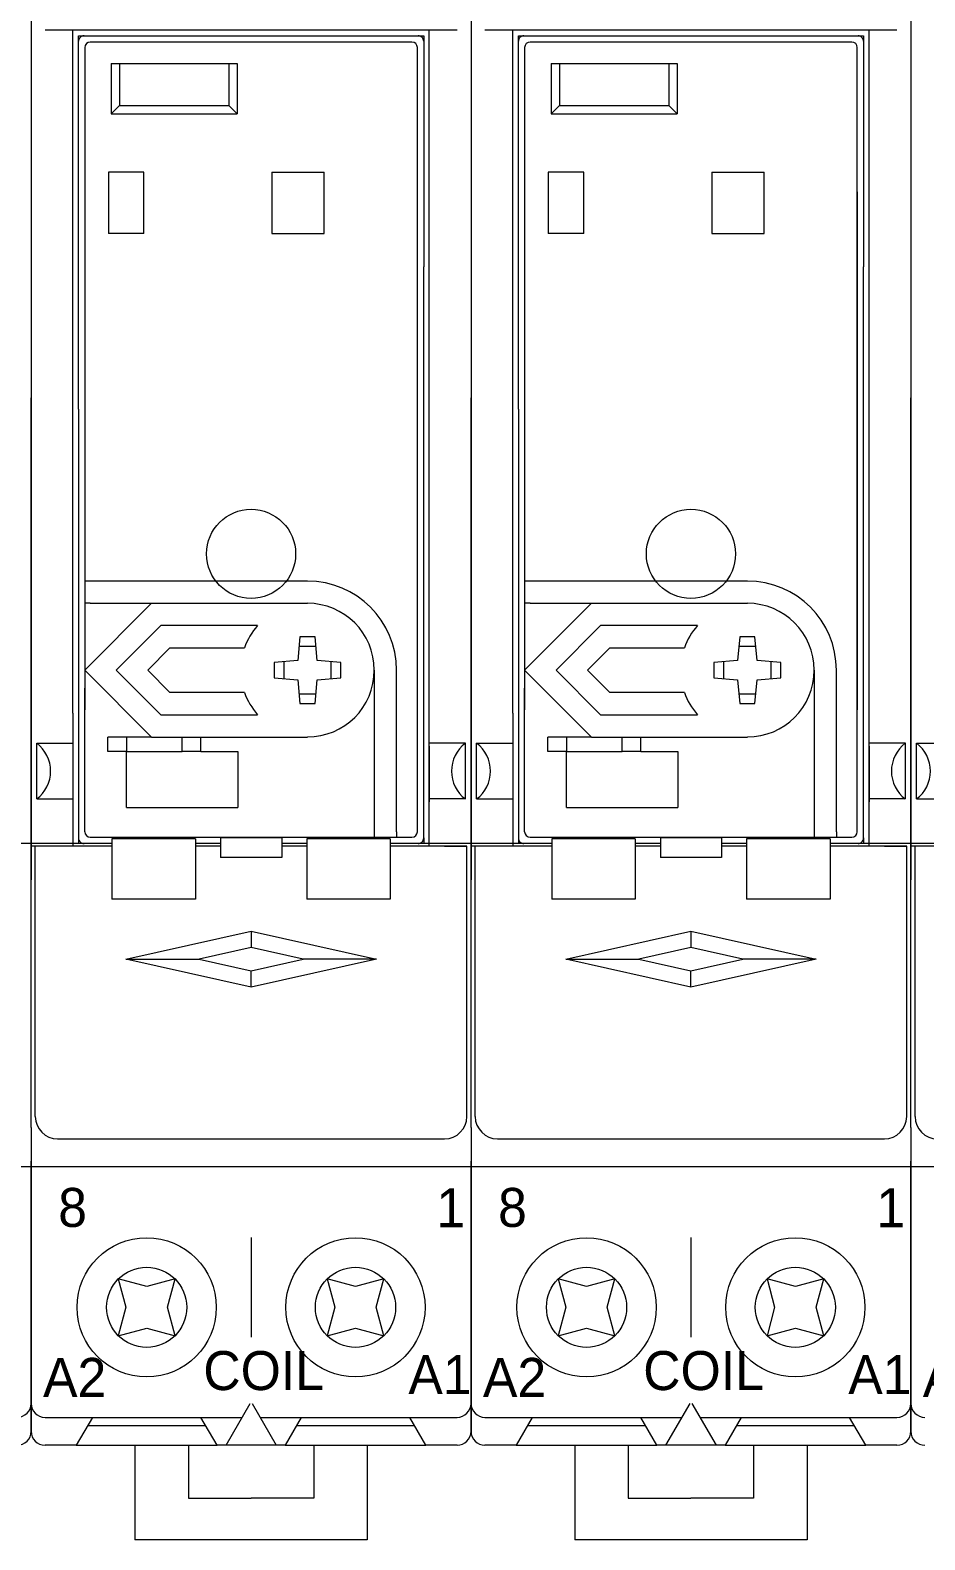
# Model space of a CAD drawing. Header units: millimetres. Extents: x -6000 to 26000, y -6000 to 26000.
# Drawn here: x 111.07 to 115.54, y -4595.72 to -4588.18 of the extents above; entities that cross this region are included whole.
import ezdxf

# ---------------------------------------------------------------- set-up
doc = ezdxf.new("R2010")
doc.units = ezdxf.units.MM
doc.header["$MEASUREMENT"] = 0
doc.linetypes.add('HIDDEN2', pattern=[2.38125, 1.5875, -0.79375])
doc.layers.add('Чертеж и Рисунок_Ном._пера__1', color=7, linetype='Continuous', lineweight=15)
doc.layers.add('Чертеж и Рисунок_Ном._пера__7', color=7, linetype='Continuous', lineweight=15)
doc.styles.add('СГЕНЕРИР_СТИЛЬ_3', font='')
doc.styles.get('СГЕНЕРИР_СТИЛЬ_3').set_extended_font_data('Arial')

msp = doc.modelspace()

# ---------------------------------------------------------------- linework, layer by layer
at = {"layer": 'Чертеж и Рисунок_Ном._пера__7', "color": 7, "linetype": 'Continuous', "lineweight": 15}
for p, q in [((111.0778, -4583.932), (111.0778, -4590.0174)), ((111.0778, -4583.932), (111.0778, -4590.0174)), ((113.2756, -4583.932), (113.2756, -4590.0174)), ((113.2756, -4583.932), (113.2756, -4590.0174)), ((115.4734, -4583.932), (115.4734, -4590.0174)), ((115.4734, -4583.932), (115.4734, -4590.0174)), ((113.2061, -4588.1815), (111.1474, -4588.1815)), ((111.2865, -4591.5926), (111.2865, -4588.1815)), ((111.3143, -4588.2371), (111.3143, -4588.2093)), ((111.3143, -4588.2093), (113.0391, -4588.2093)), ((111.3143, -4588.9187), (111.3143, -4588.2371)), ((112.98, -4588.2406), (111.3734, -4588.2406)), ((113.0113, -4588.2093), (113.0391, -4588.2093)), ((113.0391, -4588.2093), (113.0391, -4588.2371)), ((113.0391, -4588.2093), (113.0391, -4589.3638)), ((113.067, -4592.2571), (113.067, -4588.1815)), ((115.4038, -4588.1815), (113.3452, -4588.1815)), ((113.4843, -4591.5926), (113.4843, -4588.1815)), ((113.5121, -4588.2371), (113.5121, -4588.2093)), ((113.5121, -4588.2093), (115.2369, -4588.2093)), ((113.5121, -4588.9187), (113.5121, -4588.2371)), ((115.1778, -4588.2406), (113.5712, -4588.2406)), ((115.2091, -4588.2093), (115.2369, -4588.2093)), ((115.2369, -4588.2093), (115.2369, -4588.2371)), ((115.2369, -4588.2093), (115.2369, -4589.3638)), ((115.2647, -4592.2571), (115.2647, -4588.1815)), ((111.3456, -4588.2684), (111.3456, -4590.9322)), ((113.0078, -4592.1841), (113.0078, -4588.2684)), ((113.5434, -4588.2684), (113.5434, -4590.9322)), ((115.2056, -4592.1841), (115.2056, -4588.2684)), ((111.4777, -4588.3484), (112.1072, -4588.3484)), ((111.4777, -4588.3484), (111.4777, -4588.5988)), ((111.5195, -4588.3484), (111.5195, -4588.5571)), ((112.0654, -4588.3484), (112.0654, -4588.5571)), ((112.1072, -4588.3484), (112.1072, -4588.5988)), ((113.6755, -4588.3484), (114.305, -4588.3484)), ((113.6755, -4588.3484), (113.6755, -4588.5988)), ((113.7173, -4588.3484), (113.7173, -4588.5571)), ((114.2632, -4588.3484), (114.2632, -4588.5571)), ((114.305, -4588.3484), (114.305, -4588.5988)), ((111.4777, -4588.5988), (111.5195, -4588.5571)), ((111.5195, -4588.5571), (112.0654, -4588.5571)), ((112.1072, -4588.5988), (112.0654, -4588.5571)), ((113.6755, -4588.5988), (113.7173, -4588.5571)), ((113.7173, -4588.5571), (114.2632, -4588.5571)), ((114.305, -4588.5988), (114.2632, -4588.5571)), ((111.4777, -4588.5988), (112.1072, -4588.5988)), ((113.6755, -4588.5988), (114.305, -4588.5988)), ((111.3143, -4589.3638), (111.3143, -4588.9187)), ((111.6412, -4588.8909), (111.4638, -4588.8909)), ((111.4638, -4588.8909), (111.4638, -4589.1969)), ((111.6412, -4589.1969), (111.6412, -4588.8909)), ((112.281, -4588.8909), (112.5419, -4588.8909)), ((112.281, -4588.8909), (112.281, -4589.1969)), ((112.5419, -4589.1969), (112.5419, -4588.8909)), ((113.5121, -4589.3638), (113.5121, -4588.9187)), ((113.839, -4588.8909), (113.6616, -4588.8909)), ((113.6616, -4588.8909), (113.6616, -4589.1969)), ((113.839, -4589.1969), (113.839, -4588.8909)), ((114.4788, -4588.8909), (114.7396, -4588.8909)), ((114.4788, -4588.8909), (114.4788, -4589.1969)), ((114.7396, -4589.1969), (114.7396, -4588.8909)), ((111.3454, -4588.9883), (111.3454, -4591.5755)), ((113.0081, -4591.5755), (113.0081, -4588.9883)), ((113.5432, -4588.9883), (113.5432, -4591.5755)), ((115.2058, -4591.5755), (115.2058, -4588.9883)), ((111.6412, -4589.1969), (111.4638, -4589.1969)), ((112.281, -4589.1969), (112.5419, -4589.1969)), ((113.839, -4589.1969), (113.6616, -4589.1969)), ((114.4788, -4589.1969), (114.7396, -4589.1969)), ((111.3143, -4590.0732), (111.3143, -4589.3638)), ((113.0391, -4592.2154), (113.0391, -4589.3638)), ((113.5121, -4590.0732), (113.5121, -4589.3638)), ((115.2369, -4592.2154), (115.2369, -4589.3638)), ((111.0778, -4593.662), (111.0778, -4590.0174)), ((111.0778, -4590.0174), (111.0778, -4592.2849)), ((113.2756, -4593.662), (113.2756, -4590.0174)), ((113.2756, -4590.0174), (113.2756, -4592.2849)), ((115.4734, -4593.662), (115.4734, -4590.0174)), ((115.4734, -4590.0174), (115.4734, -4592.2849)), ((111.3143, -4590.0732), (111.3143, -4592.2432)), ((113.5121, -4590.0732), (113.5121, -4592.2432)), ((111.3734, -4590.9322), (111.3456, -4590.9322)), ((111.3456, -4590.9322), (111.3456, -4591.0435)), ((112.4584, -4590.9322), (111.3734, -4590.9322)), ((113.5712, -4590.9322), (113.5434, -4590.9322)), ((113.5434, -4590.9322), (113.5434, -4591.0435)), ((114.6562, -4590.9322), (113.5712, -4590.9322)), ((111.3734, -4591.0435), (111.3456, -4591.0435)), ((111.3456, -4591.0435), (111.3456, -4591.3773)), ((111.3456, -4591.3773), (111.6794, -4591.0435)), ((111.3734, -4591.0435), (112.4584, -4591.0435)), ((113.5712, -4591.0435), (113.5434, -4591.0435)), ((113.5434, -4591.0435), (113.5434, -4591.3773)), ((113.5434, -4591.3773), (113.8772, -4591.0435)), ((113.5712, -4591.0435), (114.6562, -4591.0435)), ((111.7255, -4591.1548), (111.503, -4591.3773)), ((112.2096, -4591.1548), (111.7255, -4591.1548)), ((113.9233, -4591.1548), (113.7008, -4591.3773)), ((114.4073, -4591.1548), (113.9233, -4591.1548)), ((111.6603, -4591.3773), (111.7716, -4591.266)), ((111.7716, -4591.266), (112.1436, -4591.266)), ((112.4201, -4591.2104), (112.4098, -4591.3287)), ((112.5009, -4591.2588), (112.4159, -4591.2588)), ((112.4967, -4591.2104), (112.4201, -4591.2104)), ((112.507, -4591.3287), (112.4967, -4591.2104)), ((113.8581, -4591.3773), (113.9694, -4591.266)), ((113.9694, -4591.266), (114.3414, -4591.266)), ((114.6179, -4591.2104), (114.6076, -4591.3287)), ((114.6987, -4591.2588), (114.6137, -4591.2588)), ((114.6944, -4591.2104), (114.6179, -4591.2104)), ((114.7048, -4591.3287), (114.6944, -4591.2104)), ((112.4098, -4591.3287), (112.2915, -4591.3391)), ((112.2915, -4591.3391), (112.2915, -4591.4156)), ((112.3399, -4591.3348), (112.3399, -4591.4198)), ((112.6253, -4591.3391), (112.507, -4591.3287)), ((112.5769, -4591.4198), (112.5769, -4591.3348)), ((112.6253, -4591.4156), (112.6253, -4591.3391)), ((114.6076, -4591.3287), (114.4893, -4591.3391)), ((114.4893, -4591.3391), (114.4893, -4591.4156)), ((114.5377, -4591.3348), (114.5377, -4591.4198)), ((114.8231, -4591.3391), (114.7048, -4591.3287)), ((114.7746, -4591.4198), (114.7746, -4591.3348)), ((114.8231, -4591.4156), (114.8231, -4591.3391)), ((111.3456, -4591.3773), (111.3456, -4591.4675)), ((111.3456, -4591.3773), (111.6794, -4591.7112)), ((111.503, -4591.3773), (111.7255, -4591.5999)), ((111.7716, -4591.4886), (111.6603, -4591.3773)), ((112.2915, -4591.4156), (112.4098, -4591.4259)), ((112.507, -4591.4259), (112.6253, -4591.4156)), ((112.7922, -4591.3773), (112.7922, -4592.1841)), ((112.9035, -4592.1841), (112.9035, -4591.3773)), ((113.5434, -4591.3773), (113.5434, -4591.4675)), ((113.5434, -4591.3773), (113.8772, -4591.7112)), ((113.7008, -4591.3773), (113.9233, -4591.5999)), ((113.9694, -4591.4886), (113.8581, -4591.3773)), ((114.4893, -4591.4156), (114.6076, -4591.4259)), ((114.7048, -4591.4259), (114.8231, -4591.4156)), ((114.99, -4591.3773), (114.99, -4592.1841)), ((115.1013, -4592.1841), (115.1013, -4591.3773)), ((111.3456, -4592.1841), (111.3456, -4591.4675)), ((112.1436, -4591.4886), (111.7716, -4591.4886)), ((112.4098, -4591.4259), (112.4201, -4591.5442)), ((112.4159, -4591.4958), (112.5009, -4591.4958)), ((112.4967, -4591.5442), (112.507, -4591.4259)), ((113.5434, -4592.1841), (113.5434, -4591.4675)), ((114.3414, -4591.4886), (113.9694, -4591.4886)), ((114.6076, -4591.4259), (114.6179, -4591.5442)), ((114.6137, -4591.4958), (114.6987, -4591.4958)), ((114.6944, -4591.5442), (114.7048, -4591.4259)), ((112.4201, -4591.5442), (112.4967, -4591.5442)), ((114.6179, -4591.5442), (114.6944, -4591.5442)), ((111.2865, -4591.5926), (111.2865, -4592.2571)), ((111.7255, -4591.5999), (112.2096, -4591.5999)), ((113.4843, -4591.5926), (113.4843, -4592.2571)), ((113.9233, -4591.5999), (114.4073, -4591.5999)), ((111.5542, -4591.7112), (111.4611, -4591.7112)), ((111.4611, -4591.7842), (111.4611, -4591.7112)), ((111.5542, -4591.7112), (111.5542, -4591.7842)), ((111.6794, -4591.7112), (111.5542, -4591.7112)), ((111.6794, -4591.7112), (112.4584, -4591.7112)), ((111.8324, -4591.7842), (111.8324, -4591.7112)), ((111.9256, -4591.7842), (111.9256, -4591.7112)), ((113.752, -4591.7112), (113.6588, -4591.7112)), ((113.6588, -4591.7842), (113.6588, -4591.7112)), ((113.752, -4591.7112), (113.752, -4591.7842)), ((113.8772, -4591.7112), (113.752, -4591.7112)), ((113.8772, -4591.7112), (114.6562, -4591.7112)), ((114.0302, -4591.7842), (114.0302, -4591.7112)), ((114.1234, -4591.7842), (114.1234, -4591.7112)), ((111.1057, -4592.0206), (111.1057, -4591.7424)), ((111.1057, -4591.7424), (111.2865, -4591.7424)), ((111.5542, -4591.7842), (111.4611, -4591.7842)), ((111.5542, -4591.7842), (111.8324, -4591.7842)), ((111.5542, -4592.0624), (111.5542, -4591.7842)), ((111.9256, -4591.7842), (111.8324, -4591.7842)), ((111.9256, -4591.7842), (112.0334, -4591.7842)), ((112.0334, -4591.7842), (112.1106, -4591.7842)), ((112.1106, -4591.7842), (112.1106, -4592.0624)), ((113.2478, -4591.7424), (113.067, -4591.7424)), ((113.067, -4591.7564), (113.067, -4592.0346)), ((113.2478, -4592.0206), (113.2478, -4591.7424)), ((113.3034, -4592.0206), (113.3034, -4591.7424)), ((113.3034, -4591.7424), (113.4843, -4591.7424)), ((113.752, -4591.7842), (113.6588, -4591.7842)), ((113.752, -4591.7842), (114.0302, -4591.7842)), ((113.752, -4592.0624), (113.752, -4591.7842)), ((114.1234, -4591.7842), (114.0302, -4591.7842)), ((114.1234, -4591.7842), (114.2312, -4591.7842)), ((114.2312, -4591.7842), (114.3084, -4591.7842)), ((114.3084, -4591.7842), (114.3084, -4592.0624)), ((115.4456, -4591.7424), (115.2647, -4591.7424)), ((115.2647, -4591.7564), (115.2647, -4592.0346)), ((115.4456, -4592.0206), (115.4456, -4591.7424)), ((115.5012, -4592.0206), (115.5012, -4591.7424)), ((115.5012, -4591.7424), (115.682, -4591.7424)), ((111.1057, -4592.0206), (111.2865, -4592.0206)), ((113.2478, -4592.0206), (113.067, -4592.0206)), ((113.3034, -4592.0206), (113.4843, -4592.0206)), ((115.4456, -4592.0206), (115.2647, -4592.0206)), ((115.5012, -4592.0206), (115.682, -4592.0206)), ((111.5542, -4592.0624), (112.1079, -4592.0624)), ((112.1079, -4592.0624), (112.1106, -4592.0624)), ((113.752, -4592.0624), (114.3057, -4592.0624)), ((114.3057, -4592.0624), (114.3084, -4592.0624)), ((111.0778, -4592.1458), (111.0778, -4592.2849)), ((113.2756, -4592.1458), (113.2756, -4592.2849)), ((115.4734, -4592.1458), (115.4734, -4592.2849)), ((111.0778, -4592.2432), (110.6744, -4592.2432)), ((111.4812, -4592.2432), (111.0778, -4592.2432)), ((111.4812, -4592.2432), (111.3143, -4592.2432)), ((111.3734, -4592.2119), (112.148, -4592.2119)), ((111.4812, -4592.2201), (111.4812, -4592.5214)), ((111.8985, -4592.2201), (111.4812, -4592.2201)), ((111.8985, -4592.2201), (111.8985, -4592.5214)), ((112.0237, -4592.2432), (111.8985, -4592.2432)), ((112.0237, -4592.2153), (112.0237, -4592.3128)), ((112.3297, -4592.2153), (112.0237, -4592.2153)), ((112.148, -4592.2119), (112.7922, -4592.2119)), ((112.3297, -4592.2153), (112.3297, -4592.3128)), ((112.4549, -4592.2432), (112.3297, -4592.2432)), ((112.4549, -4592.2432), (112.3297, -4592.2432)), ((112.8722, -4592.2201), (112.4549, -4592.2201)), ((112.4549, -4592.2201), (112.4549, -4592.5214)), ((112.7922, -4592.1841), (112.7922, -4592.2119)), ((112.7922, -4592.2119), (112.9035, -4592.2119)), ((112.8722, -4592.2201), (112.8722, -4592.5214)), ((113.0391, -4592.2432), (112.8722, -4592.2432)), ((113.2756, -4592.2432), (112.8722, -4592.2432)), ((112.9035, -4592.1841), (112.9035, -4592.2119)), ((112.9035, -4592.2119), (112.98, -4592.2119)), ((113.0391, -4592.2154), (113.0391, -4592.2432)), ((113.679, -4592.2432), (113.2756, -4592.2432)), ((113.679, -4592.2432), (113.5121, -4592.2432)), ((113.5712, -4592.2119), (114.3458, -4592.2119)), ((113.679, -4592.2201), (113.679, -4592.5214)), ((114.0963, -4592.2201), (113.679, -4592.2201)), ((114.0963, -4592.2201), (114.0963, -4592.5214)), ((114.2215, -4592.2432), (114.0963, -4592.2432)), ((114.2215, -4592.2153), (114.2215, -4592.3128)), ((114.5275, -4592.2153), (114.2215, -4592.2153)), ((114.3458, -4592.2119), (114.99, -4592.2119)), ((114.5275, -4592.2153), (114.5275, -4592.3128)), ((114.6527, -4592.2432), (114.5275, -4592.2432)), ((114.6527, -4592.2432), (114.5275, -4592.2432)), ((115.07, -4592.2201), (114.6527, -4592.2201)), ((114.6527, -4592.2201), (114.6527, -4592.5214)), ((114.99, -4592.1841), (114.99, -4592.2119)), ((114.99, -4592.2119), (115.1013, -4592.2119)), ((115.07, -4592.2201), (115.07, -4592.5214)), ((115.2369, -4592.2432), (115.07, -4592.2432)), ((115.4734, -4592.2432), (115.07, -4592.2432)), ((115.1013, -4592.1841), (115.1013, -4592.2119)), ((115.1013, -4592.2119), (115.1778, -4592.2119)), ((115.2369, -4592.2154), (115.2369, -4592.2432)), ((115.8768, -4592.2432), (115.4734, -4592.2432)), ((111.4812, -4592.2571), (111.0778, -4592.2571)), ((111.0778, -4592.2849), (111.0778, -4592.424)), ((111.0778, -4592.2849), (111.0778, -4592.424)), ((111.21, -4592.2571), (111.0987, -4592.2571)), ((111.0987, -4592.8135), (111.0987, -4592.2571)), ((111.4812, -4592.2571), (111.21, -4592.2571)), ((112.0237, -4592.2571), (111.8985, -4592.2571)), ((112.0237, -4592.2571), (111.8985, -4592.2571)), ((112.3297, -4592.3128), (112.0237, -4592.3128)), ((112.4549, -4592.2571), (112.3297, -4592.2571)), ((112.4549, -4592.2571), (112.3297, -4592.2571)), ((113.2547, -4592.2571), (112.8722, -4592.2571)), ((113.1435, -4592.2571), (112.8722, -4592.2571)), ((113.1435, -4592.2571), (113.2547, -4592.2571)), ((113.2547, -4592.8135), (113.2547, -4592.2571)), ((113.679, -4592.2571), (113.2756, -4592.2571)), ((113.2756, -4592.2849), (113.2756, -4592.424)), ((113.2756, -4592.2849), (113.2756, -4592.424)), ((113.4078, -4592.2571), (113.2965, -4592.2571)), ((113.2965, -4592.8135), (113.2965, -4592.2571)), ((113.679, -4592.2571), (113.4078, -4592.2571)), ((114.2215, -4592.2571), (114.0963, -4592.2571)), ((114.2215, -4592.2571), (114.0963, -4592.2571)), ((114.5275, -4592.3128), (114.2215, -4592.3128)), ((114.6527, -4592.2571), (114.5275, -4592.2571)), ((114.6527, -4592.2571), (114.5275, -4592.2571)), ((115.4525, -4592.2571), (115.07, -4592.2571)), ((115.3412, -4592.2571), (115.07, -4592.2571)), ((115.3412, -4592.2571), (115.4525, -4592.2571)), ((115.4525, -4592.8135), (115.4525, -4592.2571)), ((115.8768, -4592.2571), (115.4734, -4592.2571)), ((115.4734, -4592.2849), (115.4734, -4592.424)), ((115.4734, -4592.2849), (115.4734, -4592.424)), ((115.6055, -4592.2571), (115.4943, -4592.2571)), ((115.4943, -4592.8135), (115.4943, -4592.2571)), ((111.0778, -4593.662), (111.0778, -4592.3406)), ((113.2756, -4593.662), (113.2756, -4592.3406)), ((115.4734, -4593.662), (115.4734, -4592.3406)), ((111.8985, -4592.5214), (111.4812, -4592.5214)), ((112.8722, -4592.5214), (112.4549, -4592.5214)), ((114.0963, -4592.5214), (113.679, -4592.5214)), ((115.07, -4592.5214), (114.6527, -4592.5214)), ((111.5508, -4592.8205), (112.1767, -4592.6814)), ((112.1767, -4592.6814), (112.8027, -4592.8205)), ((112.1767, -4592.6814), (112.1767, -4592.7628)), ((113.7486, -4592.8205), (114.3745, -4592.6814)), ((114.3745, -4592.6814), (115.0004, -4592.8205)), ((114.3745, -4592.6814), (114.3745, -4592.7628)), ((112.1767, -4592.7628), (111.9171, -4592.8205)), ((112.4364, -4592.8205), (112.1767, -4592.7628)), ((114.3745, -4592.7628), (114.1149, -4592.8205)), ((114.6341, -4592.8205), (114.3745, -4592.7628)), ((111.0987, -4593.6064), (111.0987, -4592.8135)), ((112.1767, -4592.9596), (111.5508, -4592.8205)), ((111.5508, -4592.8205), (111.9171, -4592.8205)), ((111.9171, -4592.8205), (112.1767, -4592.8782)), ((112.8027, -4592.8205), (112.1767, -4592.9596)), ((112.1767, -4592.8782), (112.4364, -4592.8205)), ((112.8027, -4592.8205), (112.4364, -4592.8205)), ((113.2547, -4593.6064), (113.2547, -4592.8135)), ((113.2965, -4593.6064), (113.2965, -4592.8135)), ((114.3745, -4592.9596), (113.7486, -4592.8205)), ((113.7486, -4592.8205), (114.1149, -4592.8205)), ((114.1149, -4592.8205), (114.3745, -4592.8782)), ((115.0004, -4592.8205), (114.3745, -4592.9596)), ((114.3745, -4592.8782), (114.6341, -4592.8205)), ((115.0004, -4592.8205), (114.6341, -4592.8205)), ((115.4525, -4593.6064), (115.4525, -4592.8135)), ((115.4943, -4593.6064), (115.4943, -4592.8135)), ((112.1767, -4592.9596), (112.1767, -4592.8782)), ((114.3745, -4592.9596), (114.3745, -4592.8782)), ((111.0778, -4593.662), (111.0778, -4595.1782)), ((111.0778, -4593.662), (111.0778, -4595.1782)), ((113.2756, -4593.662), (113.2756, -4595.1782)), ((113.2756, -4593.662), (113.2756, -4595.1782)), ((115.4734, -4593.662), (115.4734, -4595.1782)), ((115.4734, -4593.662), (115.4734, -4595.1782)), ((111.21, -4593.7177), (113.1435, -4593.7177)), ((113.4078, -4593.7177), (115.3413, -4593.7177)), ((111.0778, -4593.9111), (111.0778, -4593.8289)), ((111.0778, -4593.8289), (111.0778, -4593.9111)), ((113.2756, -4593.9111), (113.2756, -4593.8289)), ((113.2756, -4593.8289), (113.2756, -4593.9111)), ((115.4734, -4593.9111), (115.4734, -4593.8289)), ((115.4734, -4593.8289), (115.4734, -4593.9111)), ((111.0778, -4593.8568), (108.8801, -4593.8568)), ((111.0778, -4593.8568), (108.8801, -4593.8568)), ((113.2756, -4593.8568), (111.0778, -4593.8568)), ((113.2756, -4593.8568), (111.0778, -4593.8568)), ((115.4734, -4593.8568), (113.2756, -4593.8568)), ((115.4734, -4593.8568), (113.2756, -4593.8568)), ((117.6712, -4593.8568), (115.4734, -4593.8568)), ((117.6712, -4593.8568), (115.4734, -4593.8568)), ((111.0778, -4595.0391), (111.0778, -4593.9111)), ((111.0778, -4593.9111), (111.0778, -4595.0391)), ((113.2756, -4595.0391), (113.2756, -4593.9111)), ((113.2756, -4593.9111), (113.2756, -4595.0391)), ((115.4734, -4595.0391), (115.4734, -4593.9111)), ((115.4734, -4593.9111), (115.4734, -4595.0391)), ((112.1767, -4594.2098), (112.1767, -4594.708)), ((114.3745, -4594.2098), (114.3745, -4594.708)), ((111.5135, -4594.4176), (111.5514, -4594.5592)), ((111.6551, -4594.4555), (111.5135, -4594.4176)), ((111.7967, -4594.4176), (111.6551, -4594.4555)), ((111.7588, -4594.5592), (111.7967, -4594.4176)), ((112.6983, -4594.4555), (112.5567, -4594.4176)), ((112.5567, -4594.4176), (112.5947, -4594.5592)), ((112.84, -4594.4176), (112.6983, -4594.4555)), ((112.802, -4594.5592), (112.84, -4594.4176)), ((113.7112, -4594.4176), (113.7492, -4594.5592)), ((113.8529, -4594.4555), (113.7112, -4594.4176)), ((113.9945, -4594.4176), (113.8529, -4594.4555)), ((113.9566, -4594.5592), (113.9945, -4594.4176)), ((114.8961, -4594.4555), (114.7545, -4594.4176)), ((114.7545, -4594.4176), (114.7924, -4594.5592)), ((115.0378, -4594.4176), (114.8961, -4594.4555)), ((114.9998, -4594.5592), (115.0378, -4594.4176)), ((111.5514, -4594.5592), (111.5135, -4594.7009)), ((111.7967, -4594.7009), (111.7588, -4594.5592)), ((112.5947, -4594.5592), (112.5567, -4594.7009)), ((112.84, -4594.7009), (112.802, -4594.5592)), ((113.7492, -4594.5592), (113.7112, -4594.7009)), ((113.9945, -4594.7009), (113.9566, -4594.5592)), ((114.7924, -4594.5592), (114.7545, -4594.7009)), ((115.0378, -4594.7009), (114.9998, -4594.5592)), ((111.5135, -4594.7009), (111.6551, -4594.6629)), ((111.6551, -4594.6629), (111.7967, -4594.7009)), ((112.5567, -4594.7009), (112.6983, -4594.6629)), ((112.6983, -4594.6629), (112.84, -4594.7009)), ((113.7112, -4594.7009), (113.8529, -4594.6629)), ((113.8529, -4594.6629), (113.9945, -4594.7009)), ((114.7545, -4594.7009), (114.8961, -4594.6629)), ((114.8961, -4594.6629), (115.0378, -4594.7009)), ((111.0778, -4595.1782), (111.0778, -4595.0391)), ((111.0778, -4595.0391), (111.0778, -4595.1782)), ((112.0515, -4595.2478), (112.172, -4595.0391)), ((112.1814, -4595.0391), (112.3019, -4595.2478)), ((113.2756, -4595.1782), (113.2756, -4595.0391)), ((113.2756, -4595.0391), (113.2756, -4595.1782)), ((114.2493, -4595.2478), (114.3698, -4595.0391)), ((114.3792, -4595.0391), (114.4997, -4595.2478)), ((115.4734, -4595.1782), (115.4734, -4595.0391)), ((115.4734, -4595.0391), (115.4734, -4595.1782)), ((111.1474, -4595.1087), (112.1318, -4595.1087)), ((111.3839, -4595.1087), (111.3035, -4595.2478)), ((112.0067, -4595.2478), (111.9263, -4595.1087)), ((112.2216, -4595.1087), (113.2061, -4595.1087)), ((112.4271, -4595.1087), (112.3468, -4595.2478)), ((113.0499, -4595.2478), (112.9696, -4595.1087)), ((113.3452, -4595.1087), (114.3296, -4595.1087)), ((113.5816, -4595.1087), (113.5013, -4595.2478)), ((114.2044, -4595.2478), (114.1241, -4595.1087)), ((114.4194, -4595.1087), (115.4038, -4595.1087)), ((114.6249, -4595.1087), (114.5446, -4595.2478)), ((115.2477, -4595.2478), (115.1674, -4595.1087)), ((111.9504, -4595.1504), (111.3598, -4595.1504)), ((112.9937, -4595.1504), (112.403, -4595.1504)), ((114.1482, -4595.1504), (113.5575, -4595.1504)), ((115.1915, -4595.1504), (114.6008, -4595.1504)), ((111.3035, -4595.2478), (111.1474, -4595.2478)), ((111.3035, -4595.2478), (112.0067, -4595.2478)), ((111.5967, -4595.2478), (111.5967, -4595.7202)), ((111.8637, -4595.2478), (111.8637, -4595.5121)), ((112.0515, -4595.2478), (112.0067, -4595.2478)), ((112.3019, -4595.2478), (112.0515, -4595.2478)), ((112.3468, -4595.2478), (112.3019, -4595.2478)), ((112.3468, -4595.2478), (113.0499, -4595.2478)), ((112.4897, -4595.2478), (112.4897, -4595.5121)), ((112.7568, -4595.2478), (112.7568, -4595.7202)), ((113.2061, -4595.2478), (113.0499, -4595.2478)), ((113.5013, -4595.2478), (113.3452, -4595.2478)), ((113.5013, -4595.2478), (114.2044, -4595.2478)), ((113.7945, -4595.2478), (113.7945, -4595.7202)), ((114.0615, -4595.2478), (114.0615, -4595.5121)), ((114.2493, -4595.2478), (114.2044, -4595.2478)), ((114.4997, -4595.2478), (114.2493, -4595.2478)), ((114.5446, -4595.2478), (114.4997, -4595.2478)), ((114.5446, -4595.2478), (115.2477, -4595.2478)), ((114.6875, -4595.2478), (114.6875, -4595.5121)), ((114.9545, -4595.2478), (114.9545, -4595.7202)), ((115.4038, -4595.2478), (115.2477, -4595.2478)), ((111.8637, -4595.5121), (112.1767, -4595.5121)), ((112.4897, -4595.5121), (112.1767, -4595.5121)), ((114.0615, -4595.5121), (114.3745, -4595.5121)), ((114.6875, -4595.5121), (114.3745, -4595.5121)), ((112.7568, -4595.7202), (111.5967, -4595.7202)), ((114.9545, -4595.7202), (113.7945, -4595.7202))]:
    msp.add_line(p, q, dxfattribs=at)
at = {"layer": 'Чертеж и Рисунок_Ном._пера__7', "color": 7, "linetype": 'HIDDEN2', "lineweight": 15}
for centre in [(112.1767, -4590.7966), (114.3745, -4590.7966)]:
    msp.add_circle(centre, 0.2226, dxfattribs=at)
at = {"layer": 'Чертеж и Рисунок_Ном._пера__7', "color": 7, "linetype": 'Continuous', "lineweight": 15}
for centre, radius in [((111.6551, -4594.5592), 0.3477), ((112.6983, -4594.5592), 0.3477), ((113.8529, -4594.5592), 0.3477), ((114.8961, -4594.5592), 0.3477), ((111.6551, -4594.5592), 0.2003), ((112.6983, -4594.5592), 0.2003), ((113.8529, -4594.5592), 0.2003), ((114.8961, -4594.5592), 0.2003)]:
    msp.add_circle(centre, radius, dxfattribs=at)
for centre, radius, start, end in [((111.3421, -4588.2371), 0.0278, 89.9991, 180.0009), ((111.3734, -4588.2684), 0.0278, 90, 180), ((112.98, -4588.2684), 0.0278, 0, 90), ((113.0113, -4588.2371), 0.0278, 359.9991, 90.0009), ((113.5399, -4588.2371), 0.0278, 89.9991, 180.0009), ((113.5712, -4588.2684), 0.0278, 90, 180), ((115.1778, -4588.2684), 0.0278, 0, 90), ((115.2091, -4588.2371), 0.0278, 359.9991, 90.0009), ((112.4584, -4591.3773), 0.4451, 0, 90), ((114.6562, -4591.3773), 0.4451, 0, 90), ((112.4584, -4591.3773), 0.3338, 0, 90), ((114.6562, -4591.3773), 0.3338, 0, 90), ((112.4584, -4591.3773), 0.3338, 138.18969, 160.52878), ((114.6562, -4591.3773), 0.3338, 138.18969, 160.52878), ((112.4584, -4591.3773), 0.3338, 270, 0), ((114.6562, -4591.3773), 0.3338, 270, 0), ((112.4584, -4591.3773), 0.3338, 199.47122, 221.81031), ((114.6562, -4591.3773), 0.3338, 199.47122, 221.81031), ((111.0013, -4591.8815), 0.1739, 306.8699, 53.1301), ((113.3521, -4591.8815), 0.1739, 126.8699, 233.1301), ((113.1991, -4591.8815), 0.1739, 306.8699, 53.1301), ((115.5499, -4591.8815), 0.1739, 126.8699, 233.1301), ((115.3969, -4591.8815), 0.1739, 306.8699, 53.1301), ((111.3421, -4592.2154), 0.0278, 179.9991, 270.0009), ((111.3734, -4592.1841), 0.0278, 180, 270), ((112.98, -4592.1841), 0.0278, 270, 0), ((113.0113, -4592.2154), 0.0278, 269.9991, 0.0009), ((113.5399, -4592.2154), 0.0278, 179.9991, 270.0009), ((113.5712, -4592.1841), 0.0278, 180, 270), ((115.1778, -4592.1841), 0.0278, 270, 0), ((115.2091, -4592.2154), 0.0278, 269.9991, 0.0009), ((111.21, -4593.6064), 0.1113, 180, 270), ((113.1435, -4593.6064), 0.1113, 270, 0), ((113.4078, -4593.6064), 0.1113, 180, 270), ((115.3412, -4593.6064), 0.1113, 270, 0), ((115.6055, -4593.6064), 0.1113, 180, 270), ((111.0083, -4595.0391), 0.0695, 270, 0), ((111.1474, -4595.0391), 0.0695, 180, 270), ((113.2061, -4595.0391), 0.0695, 270, 0), ((113.3452, -4595.0391), 0.0695, 180, 270), ((115.4038, -4595.0391), 0.0695, 270, 0), ((115.5429, -4595.0391), 0.0695, 180, 270), ((111.0083, -4595.1782), 0.0695, 270, 0), ((111.1474, -4595.1782), 0.0695, 180, 270), ((113.2061, -4595.1782), 0.0695, 270, 0), ((113.3452, -4595.1782), 0.0695, 180, 270), ((115.4038, -4595.1782), 0.0695, 270, 0), ((115.5429, -4595.1782), 0.0695, 180, 270)]:
    msp.add_arc(centre, radius, start, end, dxfattribs=at)

# ---------------------------------------------------------------- texts
at = {"layer": 'Чертеж и Рисунок_Ном._пера__1', "color": 7, "linetype": 'Continuous', "lineweight": 15, "char_height": 0.19474, "attachment_point": 7, "style": 'СГЕНЕРИР_СТИЛЬ_3'}
for s, insert in [('\\A1;{\\W0.950000x;\\pql;\\fArial|b0|i0|c204|p38;8}', (111.2131, -4594.1605)), ('\\A1;{\\W0.950000x;\\pql;\\fArial|b0|i0|c204|p38;1}', (113.1026, -4594.1589)), ('\\A1;{\\W0.950000x;\\pql;\\fArial|b0|i0|c204|p38;8}', (113.4109, -4594.1605)), ('\\A1;{\\W0.950000x;\\pql;\\fArial|b0|i0|c204|p38;1}', (115.3004, -4594.1589)), ('\\A1;{\\W0.950000x;\\pql;\\fArial|b0|i0|c204|p38;A2}', (111.1374, -4595.0066)), ('\\A1;{\\W0.950000x;\\pql;\\fArial|b0|i0|c204|p38;COIL}', (111.938, -4594.9752)), ('\\A1;{\\W0.950000x;\\pql;\\fArial|b0|i0|c204|p38;A1}', (112.9626, -4594.9927)), ('\\A1;{\\W0.950000x;\\pql;\\fArial|b0|i0|c204|p38;A2}', (113.3352, -4595.0066)), ('\\A1;{\\W0.950000x;\\pql;\\fArial|b0|i0|c204|p38;COIL}', (114.1358, -4594.9752)), ('\\A1;{\\W0.950000x;\\pql;\\fArial|b0|i0|c204|p38;A1}', (115.1604, -4594.9927)), ('\\A1;{\\W0.950000x;\\pql;\\fArial|b0|i0|c204|p38;A2}', (115.533, -4595.0066))]:
    msp.add_mtext(s, dxfattribs=dict(at, insert=insert))

doc.saveas('drawing.dxf')
